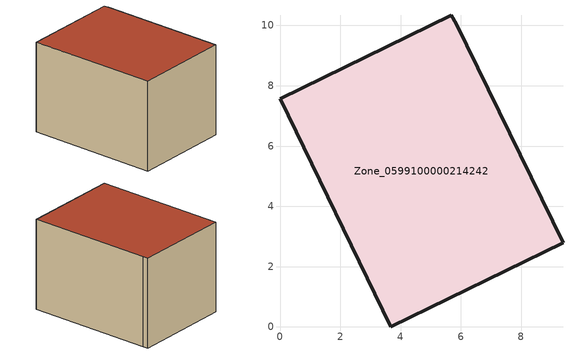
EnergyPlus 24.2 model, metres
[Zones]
Zone_0599100000214242
 floor ground (C_G): 5.67,10.35 5.84,10.07 9.39,2.79 3.68,0 0,7.58 z0
 wall outside (C_F): 3.68,0 9.39,2.79 5.84,10.07 5.67,10.35 0,7.58 3.68,0 z0:5.85
 roof outside (C_R): 0,7.58 3.68,0 9.39,2.79 5.84,10.07 5.67,10.35 z5.85
[BUILDING]
Pand.0599100000214242: North Axis=0; Terrain=City; Loads Convergence Tolerance Value=0.04; Temperature Convergence Tolerance Value=0.4; Solar Distribution=FullExterior; Maximum Number of Warmup Days=25; Minimum Number of Warmup Days=1
[Site:Location]
Rotterdam.The.Hague.AP_ZH_NLD Design_Conditions: Latitude=51.96; Longitude=4.45; Time Zone=1; Elevation=-4.5
[SITE:GROUNDTEMPERATURE:BUILDINGSURFACE]
18, 18, 18, 18, 18, 18, 18, 18, 18, 18, 18, 18
[MATERIAL] Thermal Absorptance=0.9; Solar Absorptance=0.7; Visible Absorptance=0.7
Name | Roughness | Thickness | Conductivity | Density | Specific Heat
G.TC.1946-1964 | MediumSmooth | 0.15 | 1 | 540 | 1210
F.TC.1946-1964 | Rough | 0.3 | 0.857143 | 1920 | 840
R.TC.1946-1964 | MediumRough | 0.2 | 0.235294 | 1500 | 1000
[CONSTRUCTION]
C_G: G.TC.1946-1964
C_F: F.TC.1946-1964
C_R: R.TC.1946-1964
[ZONE]
Zone_0599100000214242: Type=1; Multiplier=1; Ceiling Height=Autocalculate; Volume=Autocalculate; Floor Area=autocalculate; Part of Total Floor Area=Yes
[ZONEINFILTRATION:DESIGNFLOWRATE]
Infil_Zone_0599100000214242: Zone or ZoneList or Space or SpaceList=Zone_0599100000214242; Schedule=AlwaysOn; Design Flow Rate Calculation Method=Flow/Area; Flow Rate per Floor Area=0.003; Constant Term Coefficient=1; Temperature Term Coefficient=0; Velocity Term Coefficient=0; Velocity Squared Term Coefficient=0
[HVACTEMPLATE:ZONE:IDEALLOADSAIRSYSTEM]
Zone_0599100000214242: Maximum Heating Supply Air Temperature=50; Minimum Cooling Supply Air Temperature=13; Maximum Heating Supply Air Humidity Ratio=0.0156; Minimum Cooling Supply Air Humidity Ratio=0.0077; Heating Limit=NoLimit; Cooling Limit=NoLimit; Dehumidification Control Type=ConstantSensibleHeatRatio; Cooling Sensible Heat Ratio=0.7; Dehumidification Setpoint=60; Humidification Control Type=None; Humidification Setpoint=30; Outdoor Air Method=None; Outdoor Air Flow Rate per Person=0.00944; Outdoor Air Flow Rate per Zone Floor Area=0; Outdoor Air Flow Rate per Zone=0; Demand Controlled Ventilation Type=None; Outdoor Air Economizer Type=NoEconomizer; Heat Recovery Type=None; Sensible Heat Recovery Effectiveness=0.7; Latent Heat Recovery Effectiveness=0.65
[ZONECONTROL:THERMOSTAT]
ThermostatControl_Zone_0599100000214242: Zone or ZoneList=Zone_0599100000214242; Control Type Schedule=DualSetpointControlType; Control 1=Thermostat_Zone_0599100000214242; Temperature Difference Between Cutout And Setpoint=0
[THERMOSTATSETPOINT:DUALSETPOINT]
Thermostat_Zone_0599100000214242: Heating Setpoint Temperature Schedule=HeatingSetpoint_Zone_0599100000214242; Cooling Setpoint Temperature Schedule=CoolingSetpoint_Zone_0599100000214242
[SCHEDULE:COMPACT]
HeatingSetpoint_Zone_0599100000214242: Through: 12/31, For: AllDays, Until: 24:00, 21
CoolingSetpoint_Zone_0599100000214242: Through: 12/31, For: AllDays, Until: 24:00, 24
DualSetpointControlType: Through: 12/31, For: AllDays, Until: 24:00, 4
AlwaysOn: Through: 12/31, For: AllDays, Until: 24:00, 1
